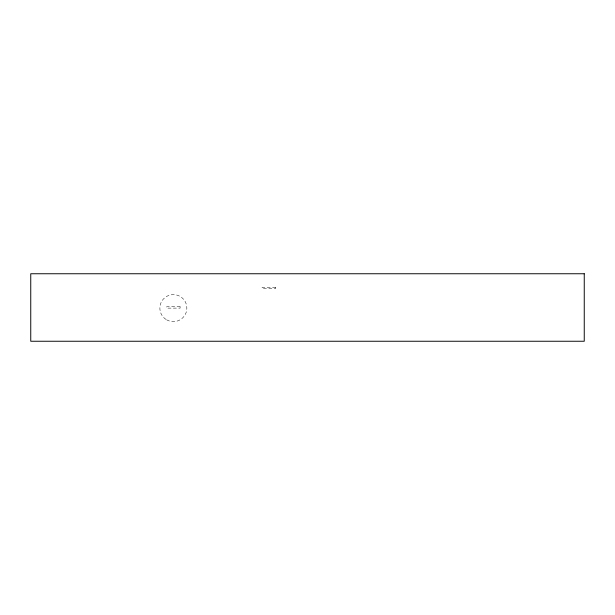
<?xml version="1.0" encoding="UTF-8"?>
<svg xmlns="http://www.w3.org/2000/svg" width="615" height="615" viewBox="0 0 615 615"><rect width="100%" height="100%" fill="white"/><g stroke="black" fill="none" stroke-linecap="round" stroke-linejoin="round"><path stroke-width="0.46" stroke-dasharray="3.08 2.31" d="M275.597 287.251L262.098 287.251L262.098 288.596L275.597 288.596L275.597 287.251M180.11 306.77L166.611 306.77L166.611 308.115L180.11 308.115L180.11 306.77M166.611 319.808A13.499 13.499 0 0 0 186.86 308.115A13.499 13.499 0 0 0 166.611 296.43A13.499 13.499 0 0 0 166.611 319.808"/><path stroke-width="0.92" d="M584.25 273.752L30.75 273.752L30.75 341.248L584.25 341.248L584.25 273.752"/></g></svg>
